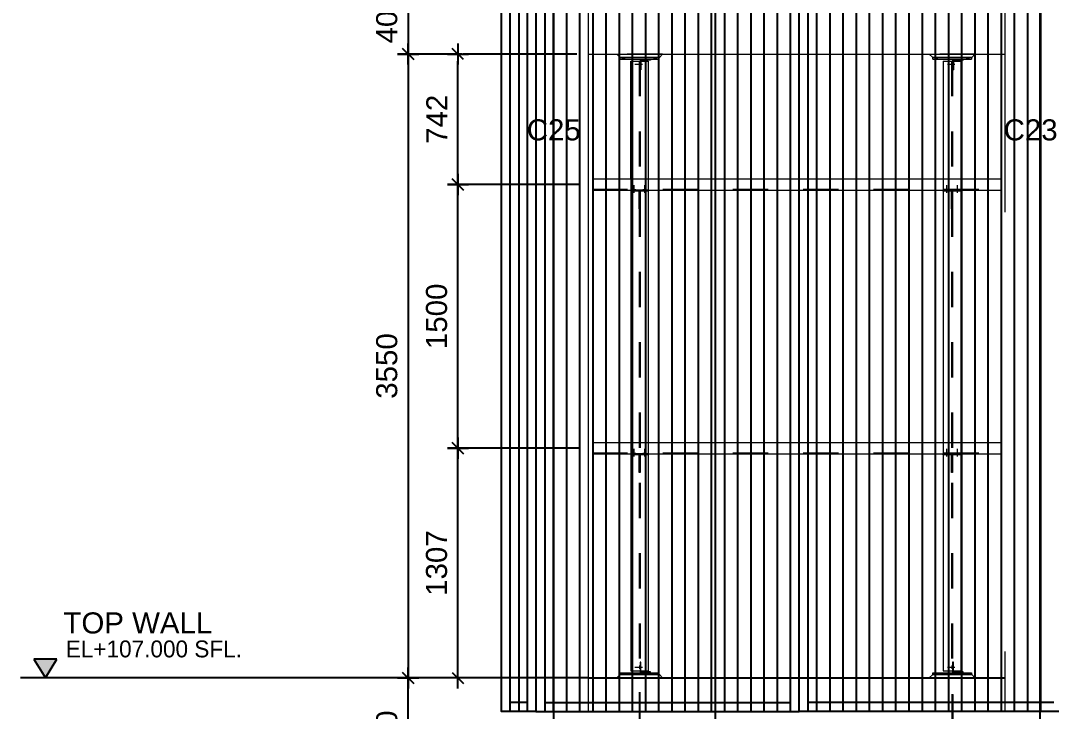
# Model space of a CAD drawing. Header units: millimetres. Extents: x 663313 to 1226001, y 1431724 to 1620898.
# Drawn here: x 1031948 to 1037817, y 1514415 to 1518345 of the extents above; entities that cross this region are included whole.
import ezdxf
from ezdxf.enums import TextEntityAlignment as Align

# ---------------------------------------------------------------- set-up
doc = ezdxf.new("R2010")
doc.units = ezdxf.units.MM
for name, pattern in [('Grid Line', [22.225, 12.7, -3.175, 3.175, -3.175]), ('HIDDEN', [0.375, 0.25, -0.125]), ('XKITLINE00', [0]), ('XKITLINE02', [4, 2, -2])]:
    doc.linetypes.add(name, pattern=pattern)
doc.layers.get('Defpoints').update_dxf_attribs({"color": 140})
doc.layers.add('000 - 0_HIDE_OBJ_FRAMING_DEF_SUB', color=1, linetype='Continuous', plot=False)
for name, color, linetype, lineweight in [('A-FLOR-E', 2, 'Continuous', 9), ('A-GENM', 29, 'Continuous', 9), ('Bolt', 7, 'Continuous', 0), ('Part', 2, 'Continuous', 0)]:
    doc.layers.add(name, color=color, linetype=linetype, lineweight=lineweight)
doc.layers.add('CVA044__', color=2, linetype='Continuous')
doc.layers.add('DIM', color=1, linetype='Continuous')
doc.styles.add('ANGSANA', font='angsana.shx', dxfattribs={"width": 0.9})
doc.styles.add('Arial', font='arial.ttf')
doc.dimstyles.new('Dim - 40 - Cen', dxfattribs={"dimscale": 0.04, "dimtxt": 3, "dimasz": 1, "dimexe": 0, "dimexo": 2.5, "dimgap": 1.5, "dimtad": 1, "dimdec": 0, "dimlfac": 1000, "dimzin": 1, "dimdsep": 46, "dimtxsty": 'Arial', "dimblk": 'CEN1', "dimcen": 0.09, "dimclrd": 1, "dimclre": 49, "dimclrt": 3, "dimadec": 0, "dimazin": 0, "dimtfac": 1, "dimtdec": 0, "dimtix": 1, "dimtofl": 0, "dimtmove": 2, "dimatfit": 3, "dimfxl": 1, "dimtfill": 1, "dimtfillclr": 256, "dimtolj": 1, "dimtzin": 0, "dimarcsym": 0})
doc.dimstyles.new('Dim - 40 - End', dxfattribs={"dimscale": 0.04, "dimtxt": 3, "dimasz": 1, "dimexe": 0, "dimexo": 2.5, "dimgap": 1.5, "dimtad": 1, "dimdec": 0, "dimlfac": 1000, "dimzin": 1, "dimdsep": 46, "dimtxsty": 'Arial', "dimblk": 'END', "dimcen": 0.09, "dimclrd": 1, "dimclre": 49, "dimclrt": 3, "dimadec": 0, "dimazin": 0, "dimtfac": 1, "dimtdec": 0, "dimtix": 1, "dimtofl": 0, "dimtmove": 2, "dimatfit": 3, "dimfxl": 1, "dimtfill": 1, "dimtfillclr": 256, "dimtolj": 1, "dimtzin": 0, "dimarcsym": 0})

# ---------------------------------------------------------------- blocks, each defined once
blk = doc.blocks.new('*A26373163')
at = {"layer": 'Part', "linetype": 'XKITLINE00', "lineweight": 0}
for p, q in [((187.199538, 120.984542), (187.199538, 120.334542)), ((187.199538, 120.984542), (210.479556, 120.984542)), ((210.479556, 120.334542), (210.479556, 120.984542)), ((187.199538, 120.334542), (210.479556, 120.334542))]:
    blk.add_line(p, q, dxfattribs=at)
at = {"layer": 'Part', "linetype": 'XKITLINE02', "lineweight": 0}
blk.add_line((187.199538, 120.394542), (210.479556, 120.394542), dxfattribs=at)
blk = doc.blocks.new('*A26403165')
at = {"layer": 'Part', "linetype": 'XKITLINE00', "lineweight": 0}
for p, q in [((207.178334, 120.274542), (207.178334, 120.334542)), ((208.178334, 120.334542), (208.178334, 120.274542)), ((208.178334, 120.274542), (207.178334, 120.274542))]:
    blk.add_line(p, q, dxfattribs=at)
at = {"layer": 'Part', "linetype": 'XKITLINE02', "lineweight": 0}
blk.add_line((207.178334, 120.334542), (208.178334, 120.334542), dxfattribs=at)
blk = doc.blocks.new('*A26413166')
at = {"layer": 'Part', "linetype": 'XKITLINE00', "lineweight": 0}
for p, q in [((207.648334, 120.274542), (207.708334, 120.274542)), ((207.648334, 119.274542), (207.648334, 120.274542)), ((207.648334, 119.974542), (207.708334, 119.974542)), ((207.708334, 120.274542), (207.708334, 119.274542)), ((207.708334, 119.274542), (207.648334, 119.274542))]:
    blk.add_line(p, q, dxfattribs=at)
blk = doc.blocks.new('*A26423167')
at = {"layer": 'Bolt'}
for points in [[(207.308, 120.335), (207.308, 120.395), (207.448, 120.395), (207.448, 120.335)], [(207.308, 120.275), (207.308, 120.335), (207.448, 120.335), (207.448, 120.275)], [(207.908, 120.335), (207.908, 120.395), (208.048, 120.395), (208.048, 120.335)], [(207.908, 120.275), (207.908, 120.335), (208.048, 120.335), (208.048, 120.275)]]:
    blk.add_hatch(color=256, dxfattribs=at).paths.add_polyline_path(points, flags=17)
at = {"layer": 'Bolt', "linetype": 'XKITLINE00', "lineweight": 0}
for p, q in [((207.308, 120.335), (207.308, 120.395)), ((207.308, 120.275), (207.308, 120.335)), ((207.378, 120.195), (207.378, 120.625)), ((207.448, 120.335), (207.448, 120.395)), ((207.448, 120.275), (207.448, 120.335)), ((207.908, 120.335), (207.908, 120.395)), ((207.908, 120.275), (207.908, 120.335)), ((207.978, 120.195), (207.978, 120.625)), ((208.048, 120.335), (208.048, 120.395)), ((208.048, 120.275), (208.048, 120.335))]:
    blk.add_line(p, q, dxfattribs=at)
blk = doc.blocks.new('*A26443169')
at = {"layer": 'Part', "linetype": 'XKITLINE00', "lineweight": 0}
for p, q in [((206.578334, 127.784542), (206.578334, 127.884542)), ((206.578334, 127.884542), (208.778334, 127.884542)), ((206.578334, 127.784542), (208.778334, 127.784542)), ((208.778334, 127.884542), (208.778334, 127.784542))]:
    blk.add_line(p, q, dxfattribs=at)
blk = doc.blocks.new('*A26453170')
at = {"layer": 'Part', "linetype": 'XKITLINE00', "lineweight": 0}
for p, q in [((206.378334, 128.084542), (206.578334, 127.884542)), ((208.978334, 128.084542), (208.808334, 127.884542)), ((208.808334, 127.884542), (206.578334, 127.884542))]:
    blk.add_line(p, q, dxfattribs=at)
at = {"layer": 'Part', "linetype": 'XKITLINE02', "lineweight": 0}
blk.add_line((208.978334, 128.084542), (206.378334, 128.084542), dxfattribs=at)
blk = doc.blocks.new('*A26463171')
at = {"layer": 'Part', "linetype": 'XKITLINE00', "lineweight": 0}
for p, q in [((207.708334, 127.784542), (207.708334, 127.684542)), ((208.308334, 127.734542), (207.758334, 127.734542)), ((207.758334, 127.734542), (207.758334, 127.684542)), ((208.308334, 127.784542), (208.308334, 127.734542))]:
    blk.add_line(p, q, dxfattribs=at)
at = {"layer": 'Part', "linetype": 'XKITLINE02', "lineweight": 0}
for p, q in [((207.708334, 127.784542), (208.308334, 127.784542)), ((207.708334, 127.684542), (207.708334, 127.184542)), ((207.758334, 127.684542), (207.758334, 127.184542)), ((207.708334, 127.184542), (207.758334, 127.184542))]:
    blk.add_line(p, q, dxfattribs=at)
blk = doc.blocks.new('*A26473172')
at = {"layer": 'Bolt', "linetype": 'XKITLINE02', "lineweight": 0}
for p, q in [((207.837534, 127.484542), (207.408334, 127.484542)), ((207.708334, 127.554542), (207.648334, 127.554542)), ((207.708334, 127.414542), (207.648334, 127.414542)), ((207.758334, 127.654542), (207.708334, 127.654542)), ((207.758334, 127.314542), (207.708334, 127.314542))]:
    blk.add_line(p, q, dxfattribs=at)
blk = doc.blocks.new('*A26483173')
at = {"layer": 'Bolt'}
for points in [[(206.848, 127.885), (206.848, 127.785), (206.708, 127.785), (206.708, 127.885)], [(208.648, 127.885), (208.648, 127.785), (208.508, 127.785), (208.508, 127.885)]]:
    blk.add_hatch(color=256, dxfattribs=at).paths.add_polyline_path(points, flags=17)
at = {"layer": 'Bolt', "linetype": 'XKITLINE00', "lineweight": 0}
for p, q in [((206.708, 127.785), (206.708, 127.885)), ((206.778, 127.785), (206.778, 127.885)), ((206.848, 127.785), (206.848, 127.885)), ((208.508, 127.785), (208.508, 127.885)), ((208.578, 127.785), (208.578, 127.885)), ((208.648, 127.785), (208.648, 127.885))]:
    blk.add_line(p, q, dxfattribs=at)
blk = doc.blocks.new('*A26773202')
at = {"layer": 'Part', "linetype": 'XKITLINE00', "lineweight": 0}
for p, q in [((189.379781, 120.984542), (189.379781, 127.684542)), ((189.379781, 127.684542), (190.379781, 127.684542)), ((190.379781, 127.684542), (190.379781, 120.984542)), ((189.379781, 120.274542), (189.379781, 105.984542)), ((190.379781, 120.274542), (190.379781, 105.984542)), ((189.379781, 105.274542), (189.379781, 92.984542)), ((190.379781, 105.274542), (190.379781, 92.984542)), ((189.379781, 92.984542), (190.379781, 92.984542))]:
    blk.add_line(p, q, dxfattribs=at)
at = {"layer": 'Part', "linetype": 'XKITLINE02', "lineweight": 0}
for p, q in [((189.849781, 127.684542), (189.849781, 92.984542)), ((189.909781, 127.684542), (189.909781, 92.984542)), ((189.379781, 120.984542), (189.379781, 120.274542)), ((190.379781, 120.984542), (190.379781, 120.274542)), ((189.379781, 105.984542), (189.379781, 105.274542)), ((190.379781, 105.984542), (190.379781, 105.274542))]:
    blk.add_line(p, q, dxfattribs=at)
blk = doc.blocks.new('*A26783203')
at = {"layer": 'Part', "linetype": 'XKITLINE00', "lineweight": 0}
for p, q in [((188.779781, 92.784542), (188.579781, 92.584542)), ((188.779781, 92.784542), (191.009781, 92.784542)), ((191.009781, 92.784542), (191.179781, 92.584542))]:
    blk.add_line(p, q, dxfattribs=at)
at = {"layer": 'Part', "linetype": 'XKITLINE02', "lineweight": 0}
blk.add_line((188.579781, 92.584542), (191.179781, 92.584542), dxfattribs=at)
blk = doc.blocks.new('*A26823205')
at = {"layer": 'Part', "linetype": 'XKITLINE00', "lineweight": 0}
for p, q in [((188.579781, 128.084542), (188.779781, 127.884542)), ((191.179781, 128.084542), (191.009781, 127.884542)), ((191.009781, 127.884542), (188.779781, 127.884542))]:
    blk.add_line(p, q, dxfattribs=at)
at = {"layer": 'Part', "linetype": 'XKITLINE02', "lineweight": 0}
blk.add_line((191.179781, 128.084542), (188.579781, 128.084542), dxfattribs=at)
blk = doc.blocks.new('*A26833206')
at = {"layer": 'Part', "linetype": 'XKITLINE00', "lineweight": 0}
for p, q in [((189.909781, 127.784542), (189.909781, 127.684542)), ((190.509781, 127.734542), (189.959781, 127.734542)), ((189.959781, 127.734542), (189.959781, 127.684542)), ((190.509781, 127.784542), (190.509781, 127.734542))]:
    blk.add_line(p, q, dxfattribs=at)
at = {"layer": 'Part', "linetype": 'XKITLINE02', "lineweight": 0}
for p, q in [((189.909781, 127.784542), (190.509781, 127.784542)), ((189.909781, 127.684542), (189.909781, 127.184542)), ((189.959781, 127.684542), (189.959781, 127.184542)), ((189.909781, 127.184542), (189.959781, 127.184542))]:
    blk.add_line(p, q, dxfattribs=at)
blk = doc.blocks.new('*A26843207')
at = {"layer": 'Bolt', "linetype": 'XKITLINE02', "lineweight": 0}
for p, q in [((190.038981, 127.484542), (189.609781, 127.484542)), ((189.909781, 127.554542), (189.849781, 127.554542)), ((189.909781, 127.414542), (189.849781, 127.414542)), ((189.959781, 127.654542), (189.909781, 127.654542)), ((189.959781, 127.314542), (189.909781, 127.314542))]:
    blk.add_line(p, q, dxfattribs=at)
blk = doc.blocks.new('*A27043218')
at = {"layer": 'Part', "linetype": 'XKITLINE00', "lineweight": 0}
for p, q in [((207.178334, 127.684542), (207.178334, 120.984542)), ((207.178334, 127.684542), (208.178334, 127.684542)), ((208.178334, 127.684542), (208.178334, 120.984542)), ((207.178334, 120.274542), (207.178334, 105.984542)), ((208.178334, 120.274542), (208.178334, 105.984542)), ((207.178334, 105.274542), (207.178334, 92.984542)), ((208.178334, 105.274542), (208.178334, 92.984542)), ((207.178334, 92.984542), (208.178334, 92.984542))]:
    blk.add_line(p, q, dxfattribs=at)
at = {"layer": 'Part', "linetype": 'XKITLINE02', "lineweight": 0}
for p, q in [((207.648334, 127.684542), (207.648334, 92.984542)), ((207.708334, 127.684542), (207.708334, 92.984542)), ((207.178334, 120.984542), (207.178334, 120.274542)), ((208.178334, 120.984542), (208.178334, 120.274542)), ((207.178334, 105.984542), (207.178334, 105.274542)), ((208.178334, 105.984542), (208.178334, 105.274542))]:
    blk.add_line(p, q, dxfattribs=at)
blk = doc.blocks.new('*A27053219')
at = {"layer": 'Part', "linetype": 'XKITLINE00', "lineweight": 0}
for p, q in [((187.199538, 105.984542), (187.199538, 105.334542)), ((187.199538, 105.984542), (210.479556, 105.984542)), ((210.479556, 105.334542), (210.479556, 105.984542)), ((187.199538, 105.334542), (210.479556, 105.334542))]:
    blk.add_line(p, q, dxfattribs=at)
at = {"layer": 'Part', "linetype": 'XKITLINE02', "lineweight": 0}
blk.add_line((187.199538, 105.394542), (210.479556, 105.394542), dxfattribs=at)
blk = doc.blocks.new('*A27063220')
at = {"layer": 'Bolt'}
for points in [[(206.848, 92.885), (206.848, 92.785), (206.708, 92.785), (206.708, 92.885)], [(208.648, 92.885), (208.648, 92.785), (208.508, 92.785), (208.508, 92.885)]]:
    blk.add_hatch(color=256, dxfattribs=at).paths.add_polyline_path(points, flags=17)
at = {"layer": 'Bolt', "linetype": 'XKITLINE00', "lineweight": 0}
for p, q in [((206.708, 92.885), (206.708, 92.785)), ((206.778, 92.885), (206.778, 92.785)), ((206.848, 92.885), (206.848, 92.785)), ((208.508, 92.885), (208.508, 92.785)), ((208.578, 92.885), (208.578, 92.785)), ((208.648, 92.885), (208.648, 92.785))]:
    blk.add_line(p, q, dxfattribs=at)
blk = doc.blocks.new('*A27073221')
at = {"layer": 'Part', "linetype": 'XKITLINE00', "lineweight": 0}
for p, q in [((206.578334, 92.784542), (206.378334, 92.584542)), ((206.578334, 92.784542), (208.808334, 92.784542)), ((208.808334, 92.784542), (208.978334, 92.584542))]:
    blk.add_line(p, q, dxfattribs=at)
at = {"layer": 'Part', "linetype": 'XKITLINE02', "lineweight": 0}
blk.add_line((206.378334, 92.584542), (208.978334, 92.584542), dxfattribs=at)
blk = doc.blocks.new('*A27083222')
at = {"layer": 'Part', "linetype": 'XKITLINE00', "lineweight": 0}
for p, q in [((206.578334, 92.884542), (208.778334, 92.884542)), ((206.578334, 92.784542), (206.578334, 92.884542)), ((208.778334, 92.784542), (206.578334, 92.784542)), ((208.778334, 92.884542), (208.778334, 92.784542))]:
    blk.add_line(p, q, dxfattribs=at)
blk = doc.blocks.new('*A27123223')
at = {"layer": 'Bolt', "linetype": 'XKITLINE02', "lineweight": 0}
for p, q in [((207.758334, 93.354542), (207.708334, 93.354542)), ((207.837534, 93.184542), (207.408334, 93.184542)), ((207.708334, 93.254542), (207.648334, 93.254542)), ((207.708334, 93.114542), (207.648334, 93.114542)), ((207.758334, 93.014542), (207.708334, 93.014542))]:
    blk.add_line(p, q, dxfattribs=at)
blk = doc.blocks.new('*A27133224')
at = {"layer": 'Part', "linetype": 'XKITLINE02', "lineweight": 0}
for p, q in [((207.758334, 93.484542), (207.708334, 93.484542)), ((207.708334, 93.484542), (207.708334, 92.984542)), ((207.758334, 92.984542), (207.758334, 93.484542)), ((207.708334, 92.884542), (208.308334, 92.884542))]:
    blk.add_line(p, q, dxfattribs=at)
at = {"layer": 'Part', "linetype": 'XKITLINE00', "lineweight": 0}
for p, q in [((207.708334, 92.984542), (207.708334, 92.884542)), ((207.758334, 92.934542), (207.758334, 92.984542)), ((208.308334, 92.934542), (207.758334, 92.934542)), ((208.308334, 92.884542), (208.308334, 92.934542))]:
    blk.add_line(p, q, dxfattribs=at)
blk = doc.blocks.new('*A27143225')
at = {"layer": 'Part', "linetype": 'XKITLINE00', "lineweight": 0}
for p, q in [((207.178334, 105.274542), (207.178334, 105.334542)), ((208.178334, 105.274542), (207.178334, 105.274542)), ((208.178334, 105.334542), (208.178334, 105.274542))]:
    blk.add_line(p, q, dxfattribs=at)
at = {"layer": 'Part', "linetype": 'XKITLINE02', "lineweight": 0}
blk.add_line((207.178334, 105.334542), (208.178334, 105.334542), dxfattribs=at)
blk = doc.blocks.new('*A27153226')
at = {"layer": 'Part', "linetype": 'XKITLINE00', "lineweight": 0}
for p, q in [((207.648334, 105.274542), (207.708334, 105.274542)), ((207.648334, 104.274542), (207.648334, 105.274542)), ((207.708334, 105.274542), (207.708334, 104.274542)), ((207.648334, 104.974542), (207.708334, 104.974542)), ((207.708334, 104.274542), (207.648334, 104.274542))]:
    blk.add_line(p, q, dxfattribs=at)
blk = doc.blocks.new('*A27163227')
at = {"layer": 'Bolt'}
for points in [[(207.308, 105.335), (207.308, 105.395), (207.448, 105.395), (207.448, 105.335)], [(207.308, 105.275), (207.308, 105.335), (207.448, 105.335), (207.448, 105.275)], [(207.908, 105.335), (207.908, 105.395), (208.048, 105.395), (208.048, 105.335)], [(207.908, 105.275), (207.908, 105.335), (208.048, 105.335), (208.048, 105.275)]]:
    blk.add_hatch(color=256, dxfattribs=at).paths.add_polyline_path(points, flags=17)
at = {"layer": 'Bolt', "linetype": 'XKITLINE00', "lineweight": 0}
for p, q in [((207.308, 105.335), (207.308, 105.395)), ((207.308, 105.275), (207.308, 105.335)), ((207.378, 105.195), (207.378, 105.625)), ((207.448, 105.335), (207.448, 105.395)), ((207.448, 105.275), (207.448, 105.335)), ((207.908, 105.335), (207.908, 105.395)), ((207.908, 105.275), (207.908, 105.335)), ((207.978, 105.195), (207.978, 105.625)), ((208.048, 105.335), (208.048, 105.395)), ((208.048, 105.275), (208.048, 105.335))]:
    blk.add_line(p, q, dxfattribs=at)
blk = doc.blocks.new('*A27793237')
at = {"layer": 'Bolt'}
for points in [[(189.05, 92.885), (189.05, 92.785), (188.91, 92.785), (188.91, 92.885)], [(190.85, 92.885), (190.85, 92.785), (190.71, 92.785), (190.71, 92.885)]]:
    blk.add_hatch(color=256, dxfattribs=at).paths.add_polyline_path(points, flags=17)
at = {"layer": 'Bolt', "linetype": 'XKITLINE00', "lineweight": 0}
for p, q in [((188.91, 92.885), (188.91, 92.785)), ((188.98, 92.885), (188.98, 92.785)), ((189.05, 92.885), (189.05, 92.785)), ((190.71, 92.885), (190.71, 92.785)), ((190.78, 92.885), (190.78, 92.785)), ((190.85, 92.885), (190.85, 92.785))]:
    blk.add_line(p, q, dxfattribs=at)
blk = doc.blocks.new('*A27803238')
at = {"layer": 'Part', "linetype": 'XKITLINE00', "lineweight": 0}
for p, q in [((188.779781, 92.884542), (190.979781, 92.884542)), ((188.779781, 92.784542), (188.779781, 92.884542)), ((190.979781, 92.784542), (188.779781, 92.784542)), ((190.979781, 92.884542), (190.979781, 92.784542))]:
    blk.add_line(p, q, dxfattribs=at)
blk = doc.blocks.new('*A27873239')
at = {"layer": 'Bolt', "linetype": 'XKITLINE02', "lineweight": 0}
for p, q in [((189.959781, 93.354542), (189.909781, 93.354542)), ((190.038981, 93.184542), (189.609781, 93.184542)), ((189.909781, 93.254542), (189.849781, 93.254542)), ((189.909781, 93.114542), (189.849781, 93.114542)), ((189.959781, 93.014542), (189.909781, 93.014542))]:
    blk.add_line(p, q, dxfattribs=at)
blk = doc.blocks.new('*A27883240')
at = {"layer": 'Part', "linetype": 'XKITLINE02', "lineweight": 0}
for p, q in [((189.959781, 93.484542), (189.909781, 93.484542)), ((189.909781, 93.484542), (189.909781, 92.984542)), ((189.959781, 92.984542), (189.959781, 93.484542)), ((189.909781, 92.884542), (190.509781, 92.884542))]:
    blk.add_line(p, q, dxfattribs=at)
at = {"layer": 'Part', "linetype": 'XKITLINE00', "lineweight": 0}
for p, q in [((189.909781, 92.984542), (189.909781, 92.884542)), ((189.959781, 92.934542), (189.959781, 92.984542)), ((190.509781, 92.934542), (189.959781, 92.934542)), ((190.509781, 92.884542), (190.509781, 92.934542))]:
    blk.add_line(p, q, dxfattribs=at)
blk = doc.blocks.new('*A27893241')
at = {"layer": 'Part', "linetype": 'XKITLINE00', "lineweight": 0}
for p, q in [((189.379781, 105.334542), (189.379781, 105.274542)), ((190.379781, 105.274542), (189.379781, 105.274542)), ((190.379781, 105.334542), (190.379781, 105.274542))]:
    blk.add_line(p, q, dxfattribs=at)
at = {"layer": 'Part', "linetype": 'XKITLINE02', "lineweight": 0}
blk.add_line((190.379781, 105.334542), (189.379781, 105.334542), dxfattribs=at)
blk = doc.blocks.new('*A27903242')
at = {"layer": 'Part', "linetype": 'XKITLINE00', "lineweight": 0}
for p, q in [((189.849781, 105.274542), (189.909781, 105.274542)), ((189.849781, 104.274542), (189.849781, 105.274542)), ((189.909781, 105.274542), (189.909781, 104.274542)), ((189.849781, 104.974542), (189.909781, 104.974542)), ((189.909781, 104.274542), (189.849781, 104.274542))]:
    blk.add_line(p, q, dxfattribs=at)
blk = doc.blocks.new('*A27913243')
at = {"layer": 'Bolt'}
for points in [[(189.51, 105.335), (189.51, 105.395), (189.65, 105.395), (189.65, 105.335)], [(189.51, 105.275), (189.51, 105.335), (189.65, 105.335), (189.65, 105.275)], [(190.11, 105.335), (190.11, 105.395), (190.25, 105.395), (190.25, 105.335)], [(190.11, 105.275), (190.11, 105.335), (190.25, 105.335), (190.25, 105.275)]]:
    blk.add_hatch(color=256, dxfattribs=at).paths.add_polyline_path(points, flags=17)
at = {"layer": 'Bolt', "linetype": 'XKITLINE00', "lineweight": 0}
for p, q in [((189.51, 105.335), (189.51, 105.395)), ((189.51, 105.275), (189.51, 105.335)), ((189.58, 105.195), (189.58, 105.625)), ((189.65, 105.335), (189.65, 105.395)), ((189.65, 105.275), (189.65, 105.335)), ((190.11, 105.335), (190.11, 105.395)), ((190.11, 105.275), (190.11, 105.335)), ((190.18, 105.195), (190.18, 105.625)), ((190.25, 105.335), (190.25, 105.395)), ((190.25, 105.275), (190.25, 105.335))]:
    blk.add_line(p, q, dxfattribs=at)
blk = doc.blocks.new('*A27923244')
at = {"layer": 'Part', "linetype": 'XKITLINE00', "lineweight": 0}
for p, q in [((189.379781, 120.334542), (189.379781, 120.274542)), ((190.379781, 120.334542), (190.379781, 120.274542)), ((190.379781, 120.274542), (189.379781, 120.274542))]:
    blk.add_line(p, q, dxfattribs=at)
at = {"layer": 'Part', "linetype": 'XKITLINE02', "lineweight": 0}
blk.add_line((190.379781, 120.334542), (189.379781, 120.334542), dxfattribs=at)
blk = doc.blocks.new('*A27933245')
at = {"layer": 'Part', "linetype": 'XKITLINE00', "lineweight": 0}
for p, q in [((189.849781, 120.274542), (189.909781, 120.274542)), ((189.849781, 119.274542), (189.849781, 120.274542)), ((189.849781, 119.974542), (189.909781, 119.974542)), ((189.909781, 120.274542), (189.909781, 119.274542)), ((189.909781, 119.274542), (189.849781, 119.274542))]:
    blk.add_line(p, q, dxfattribs=at)
blk = doc.blocks.new('*A27943246')
at = {"layer": 'Bolt'}
for points in [[(189.51, 120.335), (189.51, 120.395), (189.65, 120.395), (189.65, 120.335)], [(189.51, 120.275), (189.51, 120.335), (189.65, 120.335), (189.65, 120.275)], [(190.11, 120.335), (190.11, 120.395), (190.25, 120.395), (190.25, 120.335)], [(190.11, 120.275), (190.11, 120.335), (190.25, 120.335), (190.25, 120.275)]]:
    blk.add_hatch(color=256, dxfattribs=at).paths.add_polyline_path(points, flags=17)
at = {"layer": 'Bolt', "linetype": 'XKITLINE00', "lineweight": 0}
for p, q in [((189.51, 120.335), (189.51, 120.395)), ((189.51, 120.275), (189.51, 120.335)), ((189.58, 120.195), (189.58, 120.625)), ((189.65, 120.335), (189.65, 120.395)), ((189.65, 120.275), (189.65, 120.335)), ((190.11, 120.335), (190.11, 120.395)), ((190.11, 120.275), (190.11, 120.335)), ((190.18, 120.195), (190.18, 120.625)), ((190.25, 120.335), (190.25, 120.395)), ((190.25, 120.275), (190.25, 120.335))]:
    blk.add_line(p, q, dxfattribs=at)
blk = doc.blocks.new('*A27963248')
at = {"layer": 'Part', "linetype": 'XKITLINE00', "lineweight": 0}
for p, q in [((188.779781, 127.784542), (188.779781, 127.884542)), ((188.779781, 127.884542), (190.979781, 127.884542)), ((188.779781, 127.784542), (190.979781, 127.784542)), ((190.979781, 127.884542), (190.979781, 127.784542))]:
    blk.add_line(p, q, dxfattribs=at)
blk = doc.blocks.new('*A27973249')
at = {"layer": 'Bolt'}
for points in [[(189.05, 127.885), (189.05, 127.785), (188.91, 127.785), (188.91, 127.885)], [(190.85, 127.885), (190.85, 127.785), (190.71, 127.785), (190.71, 127.885)]]:
    blk.add_hatch(color=256, dxfattribs=at).paths.add_polyline_path(points, flags=17)
at = {"layer": 'Bolt', "linetype": 'XKITLINE00', "lineweight": 0}
for p, q in [((188.91, 127.785), (188.91, 127.885)), ((188.98, 127.785), (188.98, 127.885)), ((189.05, 127.785), (189.05, 127.885)), ((190.71, 127.785), (190.71, 127.885)), ((190.78, 127.785), (190.78, 127.885)), ((190.85, 127.785), (190.85, 127.885))]:
    blk.add_line(p, q, dxfattribs=at)
blk = doc.blocks.new('GM_Louver Grill Vertical Z1 - Z Profile-20899003-ENT 4 ELE-2 sheet')
at = {"layer": '000 - 0_HIDE_OBJ_FRAMING_DEF_SUB'}
blk.add_line((-150989.205017, 106810), (-150989.205017, 115350), dxfattribs=at)
blk = doc.blocks.new('5')
at = {"layer": '000 - 0_HIDE_OBJ_FRAMING_DEF_SUB'}
for p, q in [((1839303.9, 106810), (1839303.9, 115350)), ((1839399.6, 115350), (1839399.6, 106810)), ((1839499.6, 115350), (1839499.6, 106810)), ((1840899.6, 106810), (1840899.6, 115350)), ((1840999.6, 106810), (1840999.6, 115350)), ((1839399.6, 106860), (1839303.9, 106860)), ((1839499.6, 106860), (1840899.6, 106860)), ((1842399.6, 106860), (1840999.6, 106860))]:
    blk.add_line(p, q, dxfattribs=at)
for points in [[(1839253.9, 115350), (1839449.6, 115350), (1839449.6, 106810), (1839253.9, 106810)], [(1840949.6, 115350), (1839449.6, 115350), (1839449.6, 106810), (1840949.6, 106810)], [(1840949.6, 115350), (1842449.6, 115350), (1842449.6, 106810), (1840949.6, 106810)]]:
    blk.add_lwpolyline(points, close=True, dxfattribs=at)
at = {"layer": 'A-GENM'}
for p in [(1990343.1, 0), (1990539.3, 0), (1990614.3, 0), (1990689.3, 0), (1990764.3, 0), (1990839.3, 0), (1990914.3, 0), (1990989.3, 0), (1991064.3, 0), (1991139.3, 0), (1991214.3, 0), (1991289.3, 0), (1991364.3, 0), (1991439.3, 0), (1991514.3, 0), (1991589.3, 0), (1991664.3, 0), (1991739.3, 0), (1991814.3, 0), (1992039.3, 0), (1992114.3, 0), (1992189.3, 0), (1992264.3, 0), (1992339.3, 0), (1992414.3, 0), (1992489.3, 0), (1992564.3, 0), (1992639.3, 0), (1992714.3, 0), (1992789.3, 0), (1992864.3, 0), (1992939.3, 0), (1993014.3, 0), (1993089.3, 0), (1993164.3, 0), (1993239.3, 0), (1993314.3, 0)]:
    blk.add_blockref('GM_Louver Grill Vertical Z1 - Z Profile-20899003-ENT 4 ELE-2 sheet', p, dxfattribs=at)
blk = doc.blocks.new('LEV-SEC')
at = {"layer": '000 - 0_HIDE_OBJ_FRAMING_DEF_SUB'}
blk.add_hatch(color=256, dxfattribs=at).paths.add_polyline_path([(-1.62, 2.67), (0, 0), (1.62, 2.67)])
for p, q in [((-1.62, 2.67), (0, 0)), ((1.62, 2.67), (-1.62, 2.67)), ((0, 0), (1.62, 2.67)), ((1.62, 0), (-1.62, 0))]:
    blk.add_line(p, q, dxfattribs=at)
at = {"layer": '000 - 0_HIDE_OBJ_FRAMING_DEF_SUB', "style": 'ANGSANA'}
blk.add_attdef('ELEVATION', text='', height=2.4, dxfattribs=at).set_placement((2.91, 2.21), align=Align.BOTTOM_LEFT)
blk = doc.blocks.new('END')
at = {"color": 1}
for p, q in [((0, 1.5), (0, -1.5)), ((1.5, 0), (-1.5, 0))]:
    blk.add_line(p, q, dxfattribs=at)
at = {"color": 3}
blk.add_line((-0.8, -0.8), (0.8, 0.8), dxfattribs=at)
blk = doc.blocks.new('*D5070')
at = {"layer": '000 - 0_HIDE_OBJ_FRAMING_DEF_SUB', "color": 49, "lineweight": -2, "transparency": 16777216}
for p, q in [((2.2748, 0.65), (2.2067, 0.65)), ((2.2748, 0), (2.2067, 0))]:
    blk.add_line(p, q, dxfattribs=at)
at = {"layer": '000 - 0_HIDE_OBJ_FRAMING_DEF_SUB', "color": 1, "lineweight": -2, "transparency": 16777216}
blk.add_line((2.2067, 0.04), (2.2067, 0.61), dxfattribs=at)
at = {"layer": 'Defpoints', "color": 0, "transparency": 16777216}
for p in [(2.2067, 0.65), (2.3748, 0.65), (2.3748, 0)]:
    blk.add_point(p, dxfattribs=at)
at = {"layer": '000 - 0_HIDE_OBJ_FRAMING_DEF_SUB', "color": 1, "lineweight": -2, "transparency": 16777216, "xscale": 0.04, "yscale": 0.04, "zscale": 0.04}
for p, rotation in [((2.2067, 0.65), 90), ((2.2067, 0), 270)]:
    blk.add_blockref('END', p, dxfattribs=dict(at, rotation=rotation))
at = {"layer": '000 - 0_HIDE_OBJ_FRAMING_DEF_SUB', "color": 3, "transparency": 16777216, "insert": (2.0854, 0.325), "char_height": 0.12, "attachment_point": 5, "rotation": 90, "style": 'Arial', "bg_fill": 3, "box_fill_scale": 1.1, "bg_fill_color": 256, "bg_fill_true_color": 13158600, "bg_fill_transparency": 0}
blk.add_mtext('\\A1;650', dxfattribs=at)
blk = doc.blocks.new('*D5071')
at = {"layer": '000 - 0_HIDE_OBJ_FRAMING_DEF_SUB', "color": 49, "lineweight": -2, "transparency": 16777216}
for p, q in [((2.5059, 1.9575), (2.4902, 1.9575)), ((2.5059, 0.65), (2.4902, 0.65))]:
    blk.add_line(p, q, dxfattribs=at)
at = {"layer": '000 - 0_HIDE_OBJ_FRAMING_DEF_SUB', "color": 1, "lineweight": -2, "transparency": 16777216}
blk.add_line((2.4902, 0.69), (2.4902, 1.9175), dxfattribs=at)
at = {"layer": 'Defpoints', "color": 0, "transparency": 16777216}
for p in [(2.4902, 1.9575), (2.6059, 1.9575), (2.6059, 0.65)]:
    blk.add_point(p, dxfattribs=at)
at = {"layer": '000 - 0_HIDE_OBJ_FRAMING_DEF_SUB', "color": 1, "lineweight": -2, "transparency": 16777216, "xscale": 0.04, "yscale": 0.04, "zscale": 0.04}
for p, rotation in [((2.4902, 1.9575), 90), ((2.4902, 0.65), 270)]:
    blk.add_blockref('END', p, dxfattribs=dict(at, rotation=rotation))
at = {"layer": '000 - 0_HIDE_OBJ_FRAMING_DEF_SUB', "color": 3, "transparency": 16777216, "insert": (2.3689, 1.3038), "char_height": 0.12, "attachment_point": 5, "rotation": 90, "style": 'Arial', "bg_fill": 3, "box_fill_scale": 1.1, "bg_fill_color": 256, "bg_fill_true_color": 13158600, "bg_fill_transparency": 0}
blk.add_mtext('\\A1;1307', dxfattribs=at)
blk = doc.blocks.new('*D5072')
at = {"layer": '000 - 0_HIDE_OBJ_FRAMING_DEF_SUB', "color": 49, "lineweight": -2, "transparency": 16777216}
for p, q in [((2.4909, 3.4575), (2.4902, 3.4575)), ((2.4909, 1.9575), (2.4902, 1.9575))]:
    blk.add_line(p, q, dxfattribs=at)
at = {"layer": '000 - 0_HIDE_OBJ_FRAMING_DEF_SUB', "color": 1, "lineweight": -2, "transparency": 16777216}
blk.add_line((2.4902, 1.9975), (2.4902, 3.4175), dxfattribs=at)
at = {"layer": 'Defpoints', "color": 0, "transparency": 16777216}
for p in [(2.4902, 3.4575), (2.5909, 3.4575), (2.5909, 1.9575)]:
    blk.add_point(p, dxfattribs=at)
at = {"layer": '000 - 0_HIDE_OBJ_FRAMING_DEF_SUB', "color": 1, "lineweight": -2, "transparency": 16777216, "xscale": 0.04, "yscale": 0.04, "zscale": 0.04}
for p, rotation in [((2.4902, 3.4575), 90), ((2.4902, 1.9575), 270)]:
    blk.add_blockref('END', p, dxfattribs=dict(at, rotation=rotation))
at = {"layer": '000 - 0_HIDE_OBJ_FRAMING_DEF_SUB', "color": 3, "transparency": 16777216, "insert": (2.369, 2.7075), "char_height": 0.12, "attachment_point": 5, "rotation": 90, "style": 'Arial', "bg_fill": 3, "box_fill_scale": 1.1, "bg_fill_color": 256, "bg_fill_true_color": 13158600, "bg_fill_transparency": 0}
blk.add_mtext('\\A1;1500', dxfattribs=at)
blk = doc.blocks.new('*D5073')
at = {"layer": '000 - 0_HIDE_OBJ_FRAMING_DEF_SUB', "color": 49, "lineweight": -2, "transparency": 16777216}
for p, q in [((2.5149, 4.2), (2.4902, 4.2)), ((2.5149, 3.4575), (2.4902, 3.4575))]:
    blk.add_line(p, q, dxfattribs=at)
at = {"layer": '000 - 0_HIDE_OBJ_FRAMING_DEF_SUB', "color": 1, "lineweight": -2, "transparency": 16777216}
blk.add_line((2.4902, 3.4975), (2.4902, 4.16), dxfattribs=at)
at = {"layer": 'Defpoints', "color": 0, "transparency": 16777216}
for p in [(2.4902, 4.2), (2.6149, 4.2), (2.6149, 3.4575)]:
    blk.add_point(p, dxfattribs=at)
at = {"layer": '000 - 0_HIDE_OBJ_FRAMING_DEF_SUB', "color": 1, "lineweight": -2, "transparency": 16777216, "xscale": 0.04, "yscale": 0.04, "zscale": 0.04}
for p, rotation in [((2.4902, 4.2), 90), ((2.4902, 3.4575), 270)]:
    blk.add_blockref('END', p, dxfattribs=dict(at, rotation=rotation))
at = {"layer": '000 - 0_HIDE_OBJ_FRAMING_DEF_SUB', "color": 3, "transparency": 16777216, "insert": (2.37, 3.8288), "char_height": 0.12, "attachment_point": 5, "rotation": 90, "style": 'Arial', "bg_fill": 3, "box_fill_scale": 1.1, "bg_fill_color": 256, "bg_fill_true_color": 13158600, "bg_fill_transparency": 0}
blk.add_mtext('\\A1;742', dxfattribs=at)
blk = doc.blocks.new('*D5080')
at = {"layer": '000 - 0_HIDE_OBJ_FRAMING_DEF_SUB', "color": 49, "lineweight": -2, "transparency": 16777216}
for p, q in [((2.4639, 4.6), (2.2067, 4.6)), ((2.4639, 4.2), (2.2067, 4.2))]:
    blk.add_line(p, q, dxfattribs=at)
at = {"layer": '000 - 0_HIDE_OBJ_FRAMING_DEF_SUB', "color": 1, "lineweight": -2, "transparency": 16777216}
blk.add_line((2.2067, 4.56), (2.2067, 4.24), dxfattribs=at)
at = {"layer": 'Defpoints', "color": 0, "transparency": 16777216}
for p in [(2.5639, 4.6), (2.2067, 4.2), (2.5639, 4.2)]:
    blk.add_point(p, dxfattribs=at)
at = {"layer": '000 - 0_HIDE_OBJ_FRAMING_DEF_SUB', "color": 1, "lineweight": -2, "transparency": 16777216, "xscale": 0.04, "yscale": 0.04, "zscale": 0.04}
for p, rotation in [((2.2067, 4.6), 90), ((2.2067, 4.2), 270)]:
    blk.add_blockref('END', p, dxfattribs=dict(at, rotation=rotation))
at = {"layer": '000 - 0_HIDE_OBJ_FRAMING_DEF_SUB', "color": 3, "transparency": 16777216, "insert": (2.0854, 4.4), "char_height": 0.12, "attachment_point": 5, "rotation": 90, "style": 'Arial', "bg_fill": 3, "box_fill_scale": 1.1, "bg_fill_color": 256, "bg_fill_true_color": 13158600, "bg_fill_transparency": 0}
blk.add_mtext('\\A1;400', dxfattribs=at)
blk = doc.blocks.new('*D5081')
at = {"layer": '000 - 0_HIDE_OBJ_FRAMING_DEF_SUB', "color": 49, "lineweight": -2, "transparency": 16777216}
for p, q in [((2.4785, 4.2), (2.2067, 4.2)), ((2.4785, 0.65), (2.2067, 0.65))]:
    blk.add_line(p, q, dxfattribs=at)
at = {"layer": '000 - 0_HIDE_OBJ_FRAMING_DEF_SUB', "color": 1, "lineweight": -2, "transparency": 16777216}
blk.add_line((2.2067, 4.16), (2.2067, 0.69), dxfattribs=at)
at = {"layer": 'Defpoints', "color": 0, "transparency": 16777216}
for p in [(2.5785, 4.2), (2.2067, 0.65), (2.5785, 0.65)]:
    blk.add_point(p, dxfattribs=at)
at = {"layer": '000 - 0_HIDE_OBJ_FRAMING_DEF_SUB', "color": 1, "lineweight": -2, "transparency": 16777216, "xscale": 0.04, "yscale": 0.04, "zscale": 0.04}
for p, rotation in [((2.2067, 4.2), 90), ((2.2067, 0.65), 270)]:
    blk.add_blockref('END', p, dxfattribs=dict(at, rotation=rotation))
at = {"layer": '000 - 0_HIDE_OBJ_FRAMING_DEF_SUB', "color": 3, "transparency": 16777216, "insert": (2.0854, 2.425), "char_height": 0.12, "attachment_point": 5, "rotation": 90, "style": 'Arial', "bg_fill": 3, "box_fill_scale": 1.1, "bg_fill_color": 256, "bg_fill_true_color": 13158600, "bg_fill_transparency": 0}
blk.add_mtext('\\A1;3550', dxfattribs=at)
blk = doc.blocks.new('CEN1')
at = {"color": 1}
for p, q in [((0, 1.5), (0, -1.5)), ((1.5, 0), (-1.5, 0))]:
    blk.add_line(p, q, dxfattribs=at)
at = {"color": 3}
blk.add_circle((0, 0), 0.75, dxfattribs=at)
blk = doc.blocks.new('*D5119')
at = {"layer": '000 - 0_HIDE_OBJ_FRAMING_DEF_SUB', "color": 49, "lineweight": -2, "transparency": 16777216}
for p, q in [((5.3062, 0.5568), (5.3062, -0.2964)), ((6.3058, 0.57), (6.3058, -0.2964))]:
    blk.add_line(p, q, dxfattribs=at)
at = {"layer": '000 - 0_HIDE_OBJ_FRAMING_DEF_SUB', "color": 1, "lineweight": -2, "transparency": 16777216}
blk.add_line((6.2658, -0.2964), (5.3462, -0.2964), dxfattribs=at)
at = {"layer": 'Defpoints', "color": 0, "transparency": 16777216}
for p in [(5.3062, 0.6568), (6.3058, 0.67), (5.3062, -0.2964)]:
    blk.add_point(p, dxfattribs=at)
at = {"layer": '000 - 0_HIDE_OBJ_FRAMING_DEF_SUB', "color": 1, "lineweight": -2, "transparency": 16777216, "xscale": 0.04, "yscale": 0.04, "zscale": 0.04, "rotation": 180}
blk.add_blockref('CEN1', (5.3062, -0.2964), dxfattribs=at)
at = {"layer": '000 - 0_HIDE_OBJ_FRAMING_DEF_SUB', "color": 1, "lineweight": -2, "transparency": 16777216, "xscale": 0.04, "yscale": 0.04, "zscale": 0.04}
blk.add_blockref('CEN1', (6.3058, -0.2964), dxfattribs=at)
at = {"layer": '000 - 0_HIDE_OBJ_FRAMING_DEF_SUB', "color": 3, "transparency": 16777216, "insert": (5.806, -0.1752), "char_height": 0.12, "attachment_point": 5, "style": 'Arial', "bg_fill": 3, "box_fill_scale": 1.1, "bg_fill_color": 256, "bg_fill_true_color": 13158600, "bg_fill_transparency": 0}
blk.add_mtext('\\A1;1000', dxfattribs=at)
blk = doc.blocks.new('*D5120')
at = {"layer": '000 - 0_HIDE_OBJ_FRAMING_DEF_SUB', "color": 49, "lineweight": -2, "transparency": 16777216}
for p, q in [((3.5243, 0.57), (3.5243, -0.2964)), ((5.3042, 0.5574), (5.3042, -0.2964))]:
    blk.add_line(p, q, dxfattribs=at)
at = {"layer": '000 - 0_HIDE_OBJ_FRAMING_DEF_SUB', "color": 1, "lineweight": -2, "transparency": 16777216}
blk.add_line((5.2642, -0.2964), (3.5643, -0.2964), dxfattribs=at)
at = {"layer": 'Defpoints', "color": 0, "transparency": 16777216}
for p in [(3.5243, 0.67), (5.3042, 0.6574), (3.5243, -0.2964)]:
    blk.add_point(p, dxfattribs=at)
at = {"layer": '000 - 0_HIDE_OBJ_FRAMING_DEF_SUB', "color": 1, "lineweight": -2, "transparency": 16777216, "xscale": 0.04, "yscale": 0.04, "zscale": 0.04, "rotation": 180}
blk.add_blockref('CEN1', (3.5243, -0.2964), dxfattribs=at)
at = {"layer": '000 - 0_HIDE_OBJ_FRAMING_DEF_SUB', "color": 1, "lineweight": -2, "transparency": 16777216, "xscale": 0.04, "yscale": 0.04, "zscale": 0.04}
blk.add_blockref('CEN1', (5.3042, -0.2964), dxfattribs=at)
at = {"layer": '000 - 0_HIDE_OBJ_FRAMING_DEF_SUB', "color": 3, "transparency": 16777216, "insert": (4.4142, -0.1752), "char_height": 0.12, "attachment_point": 5, "style": 'Arial', "bg_fill": 3, "box_fill_scale": 1.1, "bg_fill_color": 256, "bg_fill_true_color": 13158600, "bg_fill_transparency": 0}
blk.add_mtext('\\A1;1780', dxfattribs=at)
blk = doc.blocks.new('A$Cc1931124')
at = {"color": 2}
blk.add_line((3.2343, 0.65), (5.6043, 0.65), dxfattribs=at)
at = {"layer": '000 - 0_HIDE_OBJ_FRAMING_DEF_SUB', "linetype": 'Grid Line'}
blk.add_line((3.9543, 10.5808), (3.9543, -2.1514), dxfattribs=at)
at = {"layer": '000 - 0_HIDE_OBJ_FRAMING_DEF_SUB', "color": 251, "linetype": 'Grid Line'}
for p, q in [((3.0343, 9.6361), (3.0343, -1.8694)), ((5.8043, 9.6361), (5.8043, -1.8694))]:
    blk.add_line(p, q, dxfattribs=at)
at = {"layer": '000 - 0_HIDE_OBJ_FRAMING_DEF_SUB', "color": 251, "linetype": 'HIDDEN', "ltscale": 10}
for p, q in [((3.1666, 4.2), (2.5202, 4.2)), ((3.1886, 3.4575), (2.5422, 3.4575)), ((3.1886, 1.9575), (2.5422, 1.9575))]:
    blk.add_line(p, q, dxfattribs=at)
at = {"layer": '000 - 0_HIDE_OBJ_FRAMING_DEF_SUB', "linetype": 'Grid Line', "ltscale": 0.6}
blk.add_line((3.2343, 0.65), (0, 0.65), dxfattribs=at)
at = {"layer": 'A-FLOR-E', "color": 1, "linetype": 'HIDDEN', "ltscale": 20}
for points in [[(2.8343, 8.3), (2.8343, 0.46)], [(3.2343, 0.46), (3.2343, 8.3)], [(5.6043, 8.3), (5.6043, 0.46)], [(3.2343, 4.2), (5.6043, 4.2)]]:
    blk.add_lwpolyline(points, dxfattribs=at)
at = {"lineweight": 0, "xscale": 0.1, "yscale": 0.1, "zscale": 0.1}
for name in ['*A26823205', '*A27963248', '*A27973249', '*A26833206', '*A26453170', '*A26443169', '*A26483173', '*A26463171', '*A26773202', '*A26843207', '*A27043218', '*A26473172', '*A26373163', '*A27923244', '*A27943246', '*A27933245', '*A26403165', '*A26423167', '*A26413166', '*A27053219', '*A27913243', '*A27163227', '*A27893241', '*A27903242', '*A27143225', '*A27153226', '*A27873239', '*A27883240', '*A27123223', '*A27133224', '*A26783203', '*A27803238', '*A27793237', '*A27073221', '*A27083222', '*A27063220']:
    blk.add_blockref(name, (-15.4637, -8.6085), dxfattribs=at)
at = {"layer": '000 - 0_HIDE_OBJ_FRAMING_DEF_SUB', "xscale": 0.001, "yscale": 0.001, "zscale": 0.001}
blk.add_blockref('5', (-1836.5155, -106.35), dxfattribs=at)
at = {"layer": 'DIM', "xscale": 0.04, "yscale": 0.04, "zscale": 0.04}
blk.add_blockref('LEV-SEC', (0.141, 0.65), dxfattribs=at).add_auto_attribs({'ELEVATION': 'EL+107.000 SFL.'})
at = {"layer": 'CVA044__', "color": 3, "style": 'Arial'}
for s, p in [('C25', (2.882, 3.7085)), ('C23a', (5.5976, 3.7085))]:
    blk.add_text(s, height=0.12, dxfattribs=at).set_placement(p)
at = {"layer": '000 - 0_HIDE_OBJ_FRAMING_DEF_SUB', "color": 3, "insert": (0.6677, 0.9623), "char_height": 0.12, "attachment_point": 5, "style": 'Arial', "bg_fill": 3, "box_fill_scale": 1.1, "bg_fill_color": 256, "bg_fill_true_color": 13158600, "bg_fill_transparency": 0}
blk.add_mtext('\\A1;TOP WALL ', dxfattribs=at)
at = {"layer": '000 - 0_HIDE_OBJ_FRAMING_DEF_SUB', "color": 1}
dim = blk.add_linear_dim(base=(2.2067, 0.65), p1=(2.3748, 0), p2=(2.3748, 0.65), angle=90, dimstyle='Dim - 40 - End', dxfattribs=at)
dim.commit()
dim.dimension.update_dxf_attribs({"geometry": '*D5070', "text_midpoint": (2.0854, 0.325)})
dim = blk.add_linear_dim(base=(5.3062, -0.2964), p1=(6.3058, 0.67), p2=(5.3062, 0.6568), dimstyle='Dim - 40 - Cen', dxfattribs=at)
dim.commit()
dim.dimension.update_dxf_attribs({"geometry": '*D5119', "text_midpoint": (5.806, -0.1752)})
dim = blk.add_linear_dim(base=(2.4902380655, 1.9575000005), p1=(2.6059194827, 0.6500000006), p2=(2.6059194827, 1.9575000005), angle=90, dimstyle='Dim - 40 - End', dxfattribs=at)
dim.commit()
dim.dimension.update_dxf_attribs({"geometry": '*D5071', "text_midpoint": (2.3689283793, 1.3037500005)})
dim = blk.add_linear_dim(base=(3.5243, -0.2964), p1=(5.3042, 0.6574), p2=(3.5243, 0.67), dimstyle='Dim - 40 - Cen', dxfattribs=at)
dim.commit()
dim.dimension.update_dxf_attribs({"geometry": '*D5120', "text_midpoint": (4.4142, -0.1752)})
dim = blk.add_linear_dim(base=(2.4902, 3.4575), p1=(2.5909, 1.9575), p2=(2.5909, 3.4575), angle=90, dimstyle='Dim - 40 - End', dxfattribs=at)
dim.commit()
dim.dimension.update_dxf_attribs({"geometry": '*D5072', "text_midpoint": (2.369, 2.7075)})
dim = blk.add_linear_dim(base=(2.4902380664, 4.2000000007), p1=(2.6148633461, 3.4575000007), p2=(2.6148633461, 4.2000000007), angle=90, dimstyle='Dim - 40 - End', dxfattribs=at)
dim.commit()
dim.dimension.update_dxf_attribs({"geometry": '*D5073', "text_midpoint": (2.3699925002, 3.8287500007)})
dim = blk.add_linear_dim(base=(2.2067, 4.2), p1=(2.5639, 4.6), p2=(2.5639, 4.2), angle=90, dimstyle='Dim - 40 - End', dxfattribs=at)
dim.commit()
dim.dimension.update_dxf_attribs({"geometry": '*D5080', "text_midpoint": (2.0854, 4.4)})
dim = blk.add_linear_dim(base=(2.2067, 0.65), p1=(2.5785, 4.2), p2=(2.5785, 0.65), angle=90, dimstyle='Dim - 40 - End', dxfattribs=at)
dim.commit()
dim.dimension.update_dxf_attribs({"geometry": '*D5081', "text_midpoint": (2.0854, 2.425)})

msp = doc.modelspace()

# ---------------------------------------------------------------- block references
at = {"color": 1, "xscale": 1000, "yscale": 1000, "zscale": 1000}
msp.add_blockref('A$Cc1931124', (1031947.568, 1513955.0011), dxfattribs=at)

doc.saveas('drawing.dxf')
